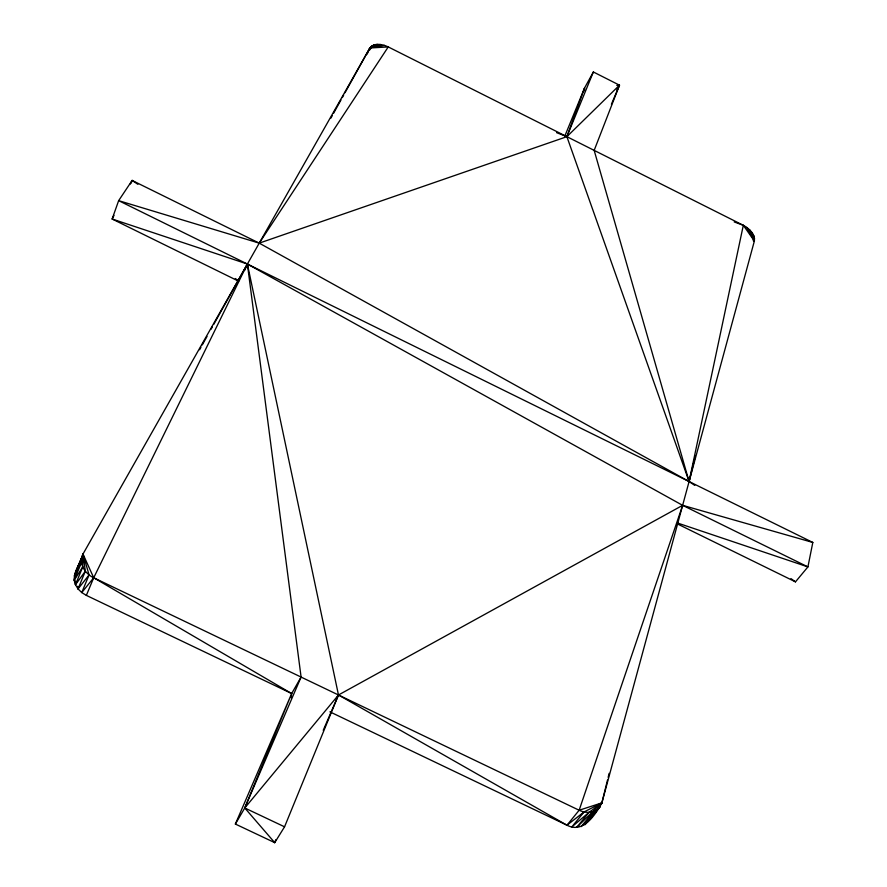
<?xml version="1.0" encoding="UTF-8"?>
<svg xmlns="http://www.w3.org/2000/svg" width="887" height="887" viewBox="0 0 887 887"><rect width="100%" height="100%" fill="white"/><g stroke="black" fill="none" stroke-linecap="round" stroke-linejoin="round"><path stroke-width="1.33" d="M291.191 697.659L291.657 693.556L93.712 577.759C85.097 573.889 78.078 563.256 82.99 554.042L369.868 47.987C374.214 42.321 382.685 44.306 388.24 46.922L743.317 225.309C748.972 228.391 755.336 233.913 754.371 241.02L601.874 802.868C595.31 814.809 583.214 833.869 566.97 825.209L329.92 711.851M694.776 485.4L689.088 481.53L259.237 243.138L132.141 180.438L118.647 200.65L112.139 219.011L247.384 264.038L301.092 677.08L291.657 693.556L86.349 595.388L81.759 592.56L78.045 588.913L75.462 584.721L82.702 567.015L82.99 554.042L93.712 577.759L579.144 810.241C585.93 813.567 595.41 813.401 600.122 806.738L584.932 824.655L587.249 821.229M81.404 562.535L74.297 575.851L81.504 558.111L75.783 571.793L74.186 580.264L81.404 562.535L82.99 554.042L85.318 571.239L75.462 584.721C70.938 573.978 80.529 564.032 82.99 554.042L89.077 574.909L81.759 592.56L93.712 577.759L247.384 264.038L682.635 505.335L807.913 566.904L795.473 581.861L677.446 523.94M75.462 584.721L75.561 580.841M75.728 574.377L75.783 571.793L78.477 566.959L75.783 571.793M564.686 136.398L584.544 88.035L593.359 71.969L619.492 85.174L566.882 136.676L259.237 243.138L118.647 200.65L812.814 542.445L807.913 566.904L677.746 523.086M734.225 221.938L743.317 225.309L689.088 481.53L566.882 136.676L584.544 88.035L584.555 90.796M695.297 456.073L689.088 481.53L594.168 150.38L619.492 85.174L616.798 85.396M607.495 780.05L601.874 802.868L597.25 809.742L584.932 824.655M608.149 777.356L609.147 773.331M370.733 48.585L371.52 46.146L369.89 49.816M213.745 324.387L247.384 264.038L338.479 694.987L566.97 825.209L579.144 810.241L682.635 505.335L812.814 542.445M131.265 182.877L132.141 180.438L137.884 184.308M368.87 50.537L369.868 47.987L374.004 44.904M301.092 677.08L244.768 807.979L274.726 842.65L275.768 840.1L274.726 842.65L235.365 824.045L291.657 693.556L244.768 807.979L235.365 824.045M274.726 842.65L284.55 826.817L338.479 694.987L682.635 505.335M593.359 71.969L566.882 136.676L556.604 132.662M77.701 586.285L78.045 588.913L85.318 571.239M86.349 595.388L93.712 577.759M611.409 104.245L619.492 85.174L616.92 89.731M244.668 270.369L247.384 264.038M323.223 730.323L338.479 694.987L244.768 807.979L284.55 826.817M367.151 54.107L369.868 47.987L377.141 44.35M589.123 818.756L587.804 821.65L596.086 810.607M114.013 215.397L112.139 219.011L238.536 281.157M130.267 184.052L132.141 180.438M330.895 118.126L332.237 115.709M333.579 113.292L340.974 99.987M342.315 97.57L343.657 95.153M345.01 92.736L369.868 47.987L380.723 44.516M199.608 349.733L200.95 347.316M202.303 344.899L207.015 336.45M211.051 329.21L212.392 326.804M753.218 240.721L754.538 238.47M336.384 698.468L338.479 694.987M74.186 580.264L82.702 567.015M259.237 243.138L388.24 46.922L369.868 47.987L384.503 45.392M600.222 805.086L601.874 802.868L579.144 810.241M78.045 588.913L89.077 574.909M588.924 812.459L576.661 827.383L601.874 802.868L584.056 811.96L571.827 826.906L588.924 812.459L601.874 802.868L600.122 805.008M593.425 811.705L581.129 826.617L597.25 809.742M566.97 825.209L584.056 811.96M576.661 827.383L578.812 825.786M790.993 578.623L795.473 581.861M235.299 278.518L238.658 280.957M743.317 225.309L754.371 241.02L753.773 235.632M746.721 227.371L754.371 241.02L752.132 232.704M749.726 229.888L754.371 241.02"/></g></svg>
